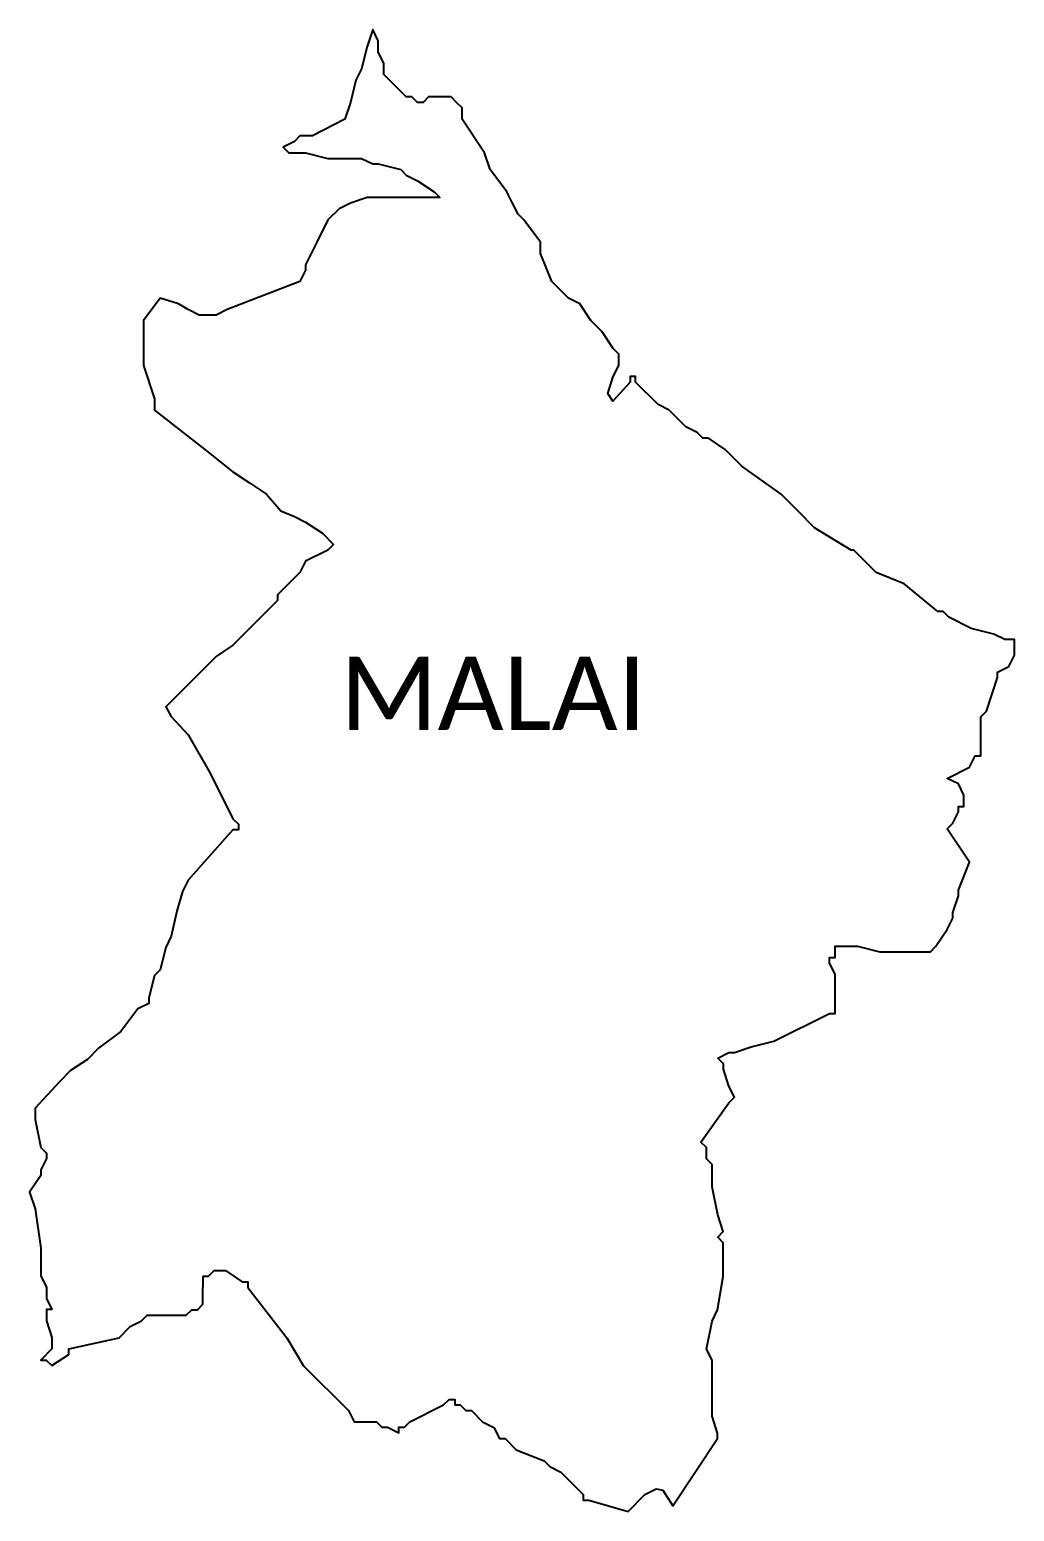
# Model space of a CAD drawing. Header units: metres. Extents: x 344688 to 348886, y 1760457 to 1763912.
# Drawn here: x 346954 to 348886, y 1761006 to 1763912 of the extents above; entities that cross this region are included whole.
import ezdxf

# ---------------------------------------------------------------- set-up
doc = ezdxf.new("R2010")
doc.units = ezdxf.units.M
doc.layers.add('VILLAGE BOUNDRY', color=10, linetype='Continuous')
doc.layers.add('VILLAGE NAME', color=250, linetype='Continuous')

msp = doc.modelspace()

# ---------------------------------------------------------------- linework, layer by layer
at = {"layer": 'VILLAGE BOUNDRY'}
msp.add_lwpolyline([(348801.8, 1762737.8), (348757.9, 1762759.8), (348746.9, 1762770.8), (348735.9, 1762770.8), (348670, 1762825.6), (348615.1, 1762847.6), (348571.2, 1762891.5), (348565.8, 1762891.5), (348494.4, 1762935.4), (348461.5, 1762968.3), (348428.5, 1763001.3), (348351.7, 1763056.2), (348318.7, 1763089.1), (348285.8, 1763111.1), (348274.8, 1763111.1), (348263.9, 1763122), (348241.9, 1763133), (348230.9, 1763144), (348209, 1763166), (348187, 1763176.9), (348143.1, 1763220.9), (348143.1, 1763231.8), (348132.1, 1763231.8), (348132.1, 1763220.9), (348098.1, 1763183.8), (348088.2, 1763198.9), (348099.2, 1763231.8), (348110.2, 1763253.8), (348110.2, 1763275.7), (348099.2, 1763286.7), (348077.2, 1763319.6), (348055.3, 1763341.6), (348033.3, 1763374.5), (348011.4, 1763385.5), (347978.4, 1763418.4), (347956.5, 1763473.3), (347956.5, 1763495.3), (347923.5, 1763539.2), (347912.6, 1763550.2), (347901.6, 1763572.1), (347890.6, 1763594.1), (347857.7, 1763638), (347846.7, 1763671), (347802.8, 1763736.8), (347802.8, 1763758.8), (347791.8, 1763769.7), (347780.8, 1763780.7), (347736.9, 1763780.7), (347725.9, 1763769.7), (347714.9, 1763769.7), (347704, 1763780.7), (347693, 1763780.7), (347649.1, 1763824.6), (347649.1, 1763846.6), (347638.1, 1763868.5), (347638.1, 1763890.5), (347627.1, 1763912.5), (347616.1, 1763879.5), (347605.2, 1763835.6), (347594.2, 1763813.6), (347583.2, 1763769.7), (347572.3, 1763736.8), (347509, 1763703.9), (347484.4, 1763703.9), (347473.4, 1763692.9), (347451.5, 1763681.9), (347462.5, 1763671), (347495.4, 1763671), (347539.3, 1763660), (347605.2, 1763660), (347627.1, 1763649), (347638.1, 1763649), (347682, 1763638), (347693, 1763627), (347714.9, 1763616.1), (347747.9, 1763594.1), (347758.9, 1763583.1), (347616.1, 1763583.1), (347583.2, 1763572.1), (347561.3, 1763561.2), (347539.3, 1763539.2), (347517.4, 1763495.3), (347495.4, 1763451.4), (347495.4, 1763440.4), (347484.4, 1763418.4), (347341.7, 1763363.5), (347319.7, 1763352.6), (347286.8, 1763352.6), (347264.8, 1763363.5), (347246, 1763374.5), (347210, 1763385.5), (347177, 1763341.6), (347177, 1763253.8), (347199, 1763187.9), (347199, 1763166), (347297.8, 1763089.1), (347352.7, 1763045.2), (347385.6, 1763023.2), (347418.5, 1763001.3), (347446.5, 1762968.3), (347473.4, 1762957.4), (347495.4, 1762946.4), (347528.3, 1762924.4), (347550.3, 1762902.5), (347539.3, 1762891.5), (347495.4, 1762869.5), (347484.4, 1762847.6), (347440.5, 1762803.7), (347440.5, 1762792.7), (347352.7, 1762704.9), (347319.7, 1762682.9), (347264.8, 1762628), (347220.9, 1762584.1), (347231.9, 1762564.8), (347264.8, 1762529.2), (347308.8, 1762452.4), (347352.7, 1762364.5), (347363.7, 1762353.6), (347363.7, 1762342.6), (347352.7, 1762342.6), (347264.8, 1762243.8), (347253.9, 1762221.8), (347242.9, 1762183.4), (347231.9, 1762134), (347220.9, 1762112), (347210, 1762068.1), (347199, 1762057.2), (347188, 1762013.2), (347188, 1762002.3), (347166, 1761991.3), (347133.1, 1761947.4), (347089.2, 1761914.4), (347067.3, 1761892.5), (347034.3, 1761870.5), (347012.4, 1761848.6), (346964.8, 1761796.7), (346964.8, 1761774.7), (346975.8, 1761719.8), (346986.8, 1761708.8), (346986.8, 1761697.8), (346975.8, 1761675.9), (346975.8, 1761664.9), (346953.8, 1761632), (346964.8, 1761599.1), (346975.7, 1761522.2), (346975.7, 1761467.3), (346986.7, 1761445.4), (346986.7, 1761423.4), (346997.6, 1761401.5), (346986.7, 1761401.5), (346986.7, 1761390.5), (346986.7, 1761379.5), (346997.6, 1761346.6), (346997.6, 1761324.6), (346975.6, 1761302.6), (346986.6, 1761302.6), (346997.6, 1761291.7), (347030.5, 1761313.6), (347030.5, 1761324.6), (347129.4, 1761346.5), (347151.3, 1761368.4), (347173.3, 1761379.4), (347184.2, 1761390.4), (347261.1, 1761390.4), (347272.1, 1761401.4), (347283.1, 1761401.4), (347294, 1761412.3), (347294, 1761423.3), (347294.1, 1761467.2), (347305, 1761467.2), (347316, 1761478.2), (347338, 1761478.2), (347370.9, 1761456.2), (347381.9, 1761456.2), (347381.9, 1761445.2), (347458.7, 1761346.4), (347491.6, 1761291.5), (347579.4, 1761203.6), (347590.4, 1761181.7), (347634.3, 1761181.6), (347645.3, 1761170.7), (347656.2, 1761170.7), (347678.2, 1761159.7), (347678.2, 1761170.7), (347689.2, 1761170.7), (347700.2, 1761181.6), (347766, 1761214.5), (347777, 1761225.5), (347788, 1761225.5), (347788, 1761214.5), (347799, 1761214.5), (347809.9, 1761203.5), (347820.9, 1761203.5), (347842.8, 1761181.6), (347864.8, 1761170.6), (347875.8, 1761148.6), (347886.8, 1761148.6), (347908.7, 1761126.6), (347963.6, 1761104.7), (347974.6, 1761093.7), (347996.5, 1761082.7), (348040.4, 1761038.8), (348040.4, 1761027.8), (348051.4, 1761027.8), (348128.2, 1761005.8), (348161.2, 1761038.7), (348183.1, 1761049.7), (348196.5, 1761047.3), (348216.1, 1761016.8), (348303.9, 1761148.5), (348303.9, 1761159.4), (348293, 1761192.4), (348293, 1761302.2), (348282, 1761324.1), (348293, 1761379), (348304, 1761401), (348315, 1761466.8), (348315, 1761532.7), (348304.1, 1761543.7), (348315, 1761554.7), (348304.1, 1761587.6), (348293.1, 1761642.5), (348293.1, 1761686.4), (348282.2, 1761697.4), (348282.2, 1761719.3), (348271.2, 1761730.3), (348326.1, 1761807.1), (348337.1, 1761818.1), (348326.1, 1761840.1), (348315.2, 1761873), (348315.2, 1761884), (348304.2, 1761895), (348326.1, 1761905.9), (348337.1, 1761905.9), (348370.1, 1761916.9), (348414, 1761927.9), (348523.8, 1761982.7), (348534.8, 1761982.7), (348534.8, 1762004.7), (348534.8, 1762059.6), (348523.8, 1762081.5), (348523.8, 1762092.5), (348534.8, 1762092.5), (348534.8, 1762114.4), (348578.7, 1762114.4), (348622.6, 1762103.5), (348721.4, 1762103.4), (348732.4, 1762114.4), (348754.4, 1762147.3), (348765.4, 1762169.3), (348765.4, 1762180.3), (348776.4, 1762213.2), (348776.4, 1762224.2), (348798.3, 1762279), (348754.5, 1762344.9), (348765.4, 1762355.9), (348776.4, 1762377.8), (348776.4, 1762388.8), (348787.4, 1762388.8), (348787.4, 1762410.8), (348776.4, 1762432.7), (348754.5, 1762443.7), (348798.4, 1762465.7), (348809.4, 1762487.6), (348820.4, 1762487.6), (348820.4, 1762564.5), (348831.4, 1762575.4), (348853.4, 1762641.3), (348853.4, 1762652.3), (348875.3, 1762663.3), (348886.3, 1762685.2), (348886.3, 1762707.1), (348886.3, 1762715.9), (348867.7, 1762715.9), (348845.7, 1762726.8)], close=True, dxfattribs=at)

# ---------------------------------------------------------------- texts
at = {"layer": 'VILLAGE NAME', "insert": (347563, 1762682.4), "char_height": 143.7, "attachment_point": 1, "rotation": 359.9793}
msp.add_mtext_dynamic_manual_height_columns('{\\fCalibri|b0|i0|c0|p34;MALAI}', width=1418, gutter_width=718.5, heights=[0], dxfattribs=at)

doc.saveas('drawing.dxf')
